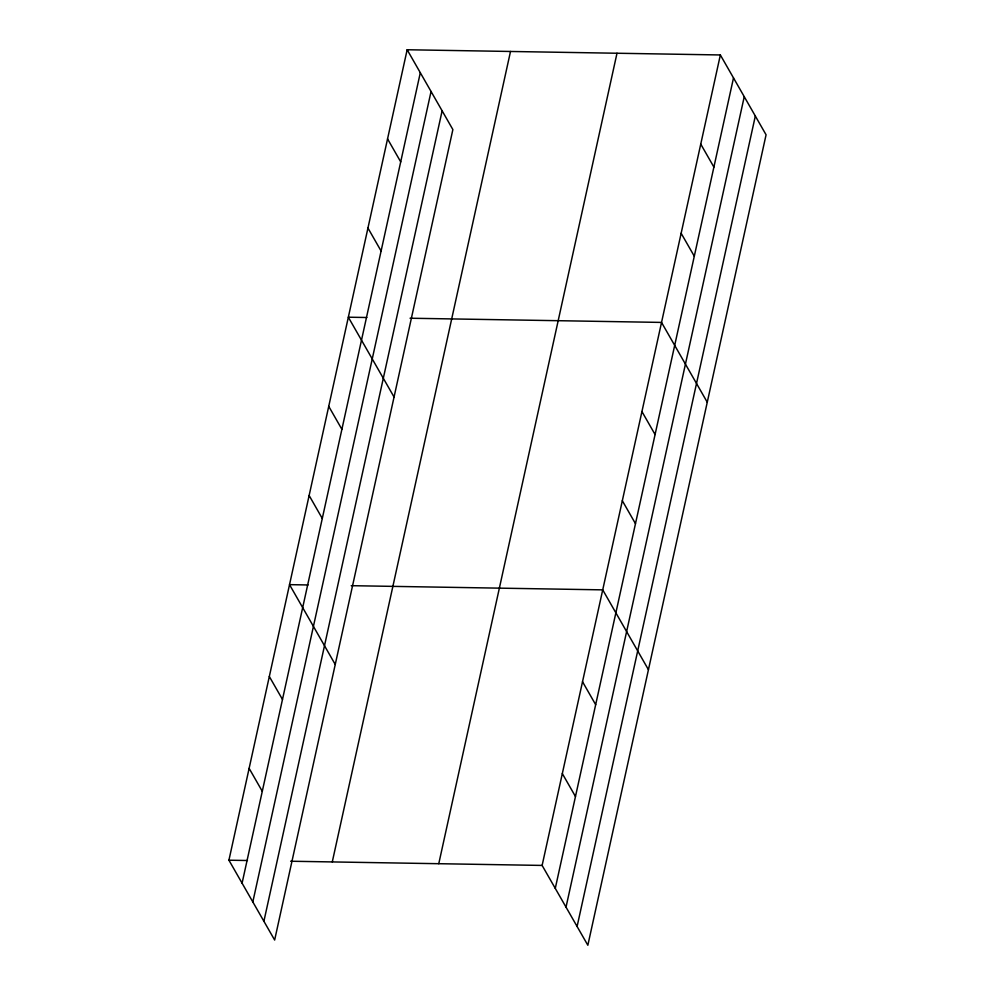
<?xml version="1.0" encoding="UTF-8"?>
<svg xmlns="http://www.w3.org/2000/svg" width="995" height="995" viewBox="0 0 995 995"><rect width="100%" height="100%" fill="white"/><g stroke="black" fill="none" stroke-linecap="round" stroke-linejoin="round"><path stroke-width="1.49" d="M407.154 49.75L452.874 129.574L274.645 940.039L228.925 860.202L407.154 49.75L720.355 54.961L766.075 134.798L587.846 945.25L542.126 865.426L720.355 54.961M242.083 883.174L420.313 72.71M252.829 901.93L431.059 91.478M263.899 921.27L442.128 110.818M332.28 861.931L510.51 51.466M438.77 863.697L616.999 53.245M555.272 888.386L733.502 77.933M566.018 907.154L744.248 96.689M577.1 926.482L755.329 116.029M366.856 317.504L348.337 317.206L394.057 397.03M410.052 318.226L661.538 322.417L707.258 402.241M308.04 584.96L289.52 584.65L335.24 664.473M351.235 585.682L602.721 589.861L648.442 669.697M228.925 860.202L247.444 860.513M290.627 861.235L542.126 865.426M700.754 144.113L713.9 167.085M681.14 233.265L694.299 256.225M641.937 411.569L655.083 434.529M622.323 500.721L635.482 523.681M387.553 138.902L400.711 161.862M367.951 228.054L381.097 251.014M582.523 681.724L595.669 704.684M562.324 773.575L575.471 796.535M328.736 406.346L341.894 429.318M309.134 495.498L322.28 518.47M269.322 676.5L282.481 699.46M249.123 768.351L262.282 791.323"/></g></svg>
